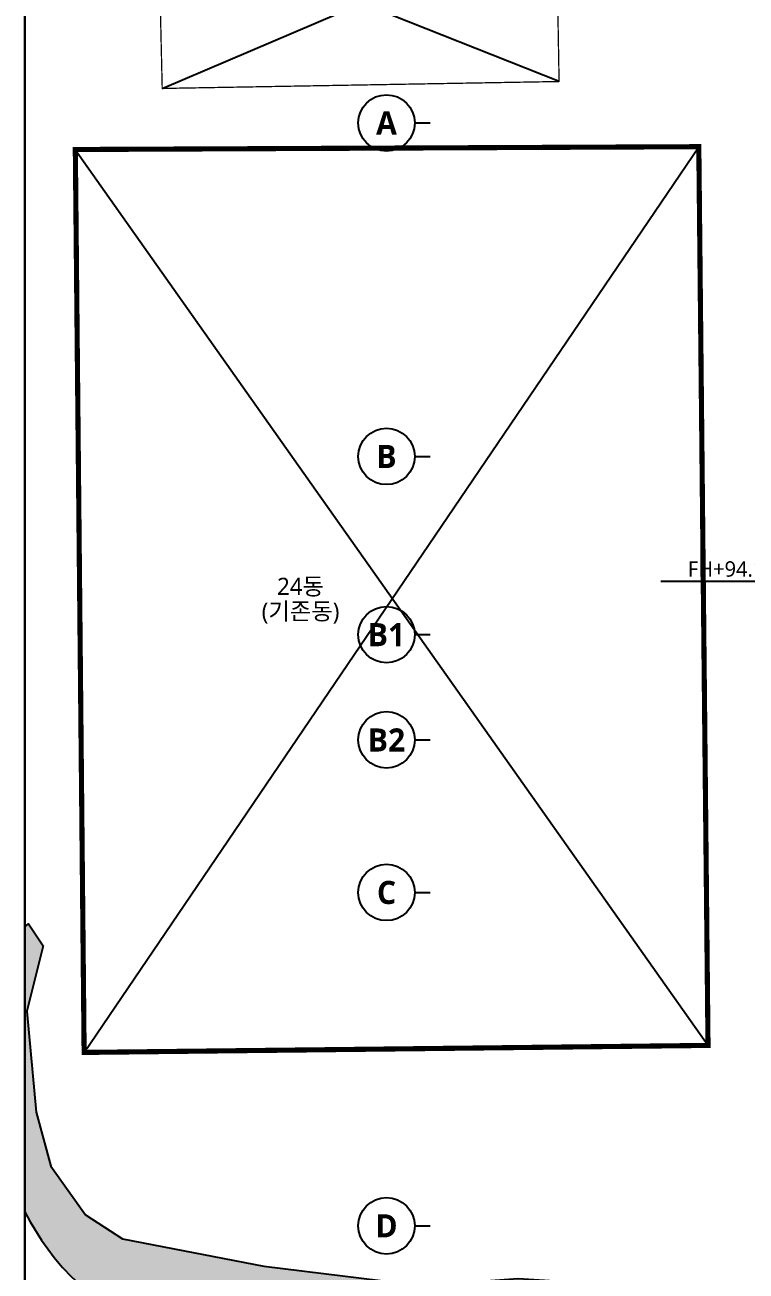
# Model space of a CAD drawing. Header units: millimetres. Extents: x 9 to 147, y 4 to 115.
# Drawn here: x 9.3 to 37.42, y 41.14 to 89.72 of the extents above; entities that cross this region are included whole.
import ezdxf
from ezdxf.enums import TextEntityAlignment as Align
from ezdxf.xclip import XClip

# ---------------------------------------------------------------- set-up
doc = ezdxf.new("R2010")
doc.units = ezdxf.units.MM
doc.header["$LTSCALE"] = 200
doc.layers.get('DEFPOINTS').update_dxf_attribs({"color": 137})
for name, color, linetype in [('SYM-BUB', 252, 'Continuous'), ('TEXT', 252, 'Continuous'), ('XR-현황측량도$0$경계석(33)', 252, 'Continuous'), ('XR-현황측량도$0$조경석해치(8)', 252, 'Continuous'), ('XR-현황측량도$0$조립식건물(40)', 252, 'Continuous'), ('XR-현황측량도$0$현황선', 252, 'Continuous')]:
    doc.layers.add(name, color=color, linetype=linetype)
doc.layers.add('SYM-LEVEL', color=252, linetype='Continuous', plot=False)
doc.styles.add('XR-PLAN$0$스타일2', font='malgunbd_0.ttf')
doc.styles.add('맑은고딕B', font='malgunbd_0.ttf')
doc.styles.add('스타일1', font='MALGUN_0.TTF')

# ---------------------------------------------------------------- blocks, each defined once
blk = doc.blocks.new('NEW_BUB')
at = {"layer": 'SYM-BUB'}
blk.add_line((0, 3), (0, 0), dxfattribs=at)
blk.add_circle((0, 8.5), 5.5, dxfattribs=at)
at = {"layer": 'SYM-BUB', "style": '맑은고딕B'}
blk.add_attdef('X', text='', height=4.5, dxfattribs=at).set_placement((0, 8.5), align=Align.MIDDLE)
blk = doc.blocks.new('LEVEL1')
at = {"layer": 'SYM-LEVEL'}
h = blk.add_hatch(color=256, dxfattribs=at)
edge = h.paths.add_edge_path()
edge.add_ellipse((4.87, 0), major_axis=(1.77, 1.77), ratio=1, start_angle=405, end_angle=495)
edge.add_line((2.37, 0), (4.87, 0))
edge.add_line((4.87, 0), (4.87, 2.5))
edge = h.paths.add_edge_path()
edge.add_ellipse((4.87, 0), major_axis=(1.77, 1.77), ratio=1, start_angle=225, end_angle=315)
edge.add_line((7.37, 0), (4.87, 0))
edge.add_line((4.87, 0), (4.87, -2.5))
for p, q in [((4.87, 4.87), (4.87, -4.87)), ((0, 0), (9.74, 0)), ((9.07, 0), (31.8, 0))]:
    blk.add_line(p, q, dxfattribs=at)
blk.add_ellipse((4.87, 0), major_axis=(1.77, 1.77), ratio=1, start_param=5.497787, end_param=11.780972, dxfattribs=at)
at = {"layer": 'SYM-LEVEL', "style": '스타일1'}
for tag, p in [('1층-바닥마감', (8.16, 1.11)), ('EL-+100', (8.16, -3.93))]:
    blk.add_attdef(tag, p, '', height=3, dxfattribs=at)
blk = doc.blocks.new('XR-현황측량도')
at = {"layer": 'XR-현황측량도$0$조경석해치(8)'}
h = blk.add_hatch(dxfattribs=at)
h.set_pattern_fill('GRAVEL', color=256, scale=2000)
h.set_pattern_definition([(228.012787504, (-215101560, -462994050.02), (-16000, -18000), [269.072, -26638.176094]), (184.969740728, (-215101740.01, -462994250.015), (24000, 2000), [461.736, -45711.8495225]), (132.510447078, (-215102200.01, -462994290.02), (20000, -22000), [325.576, -32232.065192]), (267.273689006, (-215102980.01, -462994790.02), (2000, 40000), [420.476, -41627.116083]), (292.833654178, (-215103000.01, -462995210.02), (-10000, 24000), [412.31, -40818.746256]), (357.273689006, (-215102840.01, -462995590.02), (-40000, 2000), [420.476, -41627.116083]), (37.694240467, (-215102420.01, -462995610.015), (-26000, -20000), [556.058, -55049.697098]), (72.255328375, (-215101980.01, -462995270.015), (14000, 44000), [524.976, -51972.642994]), (121.429565615, (-215101820.01, -462994770.02), (-16000, 26000), [421.9, -41768.1462195]), (175.23635831, (-215102040, -462994410.02), (22000, -2000), [481.664, -23601.5251576]), (222.397437798, (-215102520.01, -462994370.015), (-24000, -22000), [622.896, -61666.7500096]), (138.814074834, (-215101000, -462994810.02), (-14000, 12000), [212.602, -21047.6896255]), (171.46923439, (-215101160.01, -462994670.02), (26000, -4000), [404.474, -40043.022832]), (225, (-215101560, -462994610), (-2e-13, -2000), [282.842, -2545.585125]), (203.198590514, (-215101700, -462994370.02), (10000, 4000), [152.316, -15079.230212]), (291.80140949, (-215101840, -462994430), (-2000, 6000), [215.406, -10554.923614]), (30.96375653, (-215101760, -462994630), (6000, 4000), [349.858, -11312.04579]), (161.56505118, (-215101460, -462994450), (4000, -2000), [252.982, -6071.57332]), (16.389540334, (-215103000.01, -462994430.02), (20000, 6000), [354.4, -35085.690293]), (70.346175942, (-215102660.01, -462994330.02), (-8000.000000002, -22000.000000007), [297.322, -29434.815495]), (293.198590514, (-215101460, -462994050.02), (-4000, 10000), [304.63, -14926.916212]), (343.610459666, (-215101340.01, -462994330.02), (-20000, 6000), [354.4, -35085.690293]), (339.44395478, (-215103000, -462995670.02), (-10000, 4000), [341.76, -16746.247491]), (294.77514057, (-215102680.01, -462995790.02), (-10000, 22000), [286.356, -28349.2861266]), (66.801409486, (-215101440, -462996050.02), (4000, 10000), [304.63, -14926.916212]), (17.354024636, (-215101320.01, -462995770.02), (-26000, -8000), [335.262, -33190.8472285]), (69.44395478, (-215102420, -462996050.02), (-4000, -10000), [170.88, -16917.127491]), (101.30993247, (-215101560, -462996050), (-2000, 8000), [101.98, -10096.059027]), (165.96375653, (-215101580, -462995950), (6000, -2000), [412.31, -7833.901251]), (186.009005957, (-215101980.01, -462995850.02), (20000, 2000), [382.1, -37827.846349]), (303.69006753, (-215101760, -462994810), (-2000, 4000), [288.444, -6922.658551]), (353.157226587, (-215101600.01, -462995050.015), (34000, -4000), [503.588, -49855.125248]), (60.9453959, (-215101100, -462995110.02), (-8000, -14000), [205.912, -20385.348282]), (90, (-215101000, -462994930), (-2000, 2000), [120, -1880]), (120.256437164, (-215102020, -462995790.02), (8000, -14000), [277.848, -27507.039979]), (48.012787504, (-215102160, -462995550.02), (16000, 18000), [538.144, -26369.104094]), (2e-15, (-215101800, -462995150), (2000, 2000), [520, -1480]), (325.30484647, (-215101280.01, -462995150.02), (20000, -14000), [316.228, -31306.548602]), (254.0546041, (-215101020, -462995330.02), (-2000, -8000), [291.204, -14269.0157786]), (207.645975364, (-215101100.01, -462995610.015), (-38000, -20000), [474.13, -46938.9483645]), (175.42607874, (-215101520.01, -462995830.015), (-26000, 2000), [501.598, -49658.146816])])
h.paths.add_polyline_path([(90621, 77728), (89171, 78664), (87827, 80567), (87251, 82673), (86890, 86614), (87518, 89155), (86953, 90013), (85406, 88806), (85421, 84982), (85507, 82729, 0.065565), (86283, 79897, 0.069065), (87949, 77003, 0.113814), (91117, 74545, 0.13394), (93095, 74047), (94071, 74047), (99828, 74046), (108550, 74046), (116948, 74022), (116572, 75094), (111765, 75820), (106047, 76180), (102265, 75918), (96133, 76660)])
at = {"layer": 'XR-현황측량도$0$경계석(33)'}
blk.add_lwpolyline([(86283, 79897, 0.069065), (87949, 77003, 0.113814), (91117, 74545, 0.13394), (93095, 74047), (94071, 74047), (99828, 74046), (108550, 74046), (116948, 74022), (126987, 74021), (128740, 73975), (135159, 74063), (143027, 74044), (151690, 74037)], format="xyb", dxfattribs=at)
at = {"layer": 'XR-현황측량도$0$조경석해치(8)'}
blk.add_lwpolyline([(85406, 88806), (86953, 90013), (87518, 89155), (86890, 86614), (87251, 82673), (87827, 80567), (89171, 78664), (90621, 77728), (96133, 76660), (102265, 75918), (106047, 76180), (111765, 75820), (116572, 75094), (116948, 74022)], dxfattribs=at)
at = {"layer": 'XR-현황측량도$0$조립식건물(40)', "const_width": 200}
blk.add_lwpolyline([(89119, 84999), (113449, 85273), (113090, 120314), (88776, 120204), (89119, 84999)], dxfattribs=at)
at = {"layer": 'XR-현황측량도$0$조립식건물(40)'}
for points in [[(88776, 120204), (113449, 85273)], [(89119, 84999), (113090, 120314)]]:
    blk.add_lwpolyline(points, dxfattribs=at)
at = {"layer": 'XR-현황측량도$0$현황선', "ltscale": 3, "const_width": 50}
blk.add_lwpolyline([(92164, 122585), (107641, 122855), (107531, 129147), (92015, 129058)], close=True, dxfattribs=at)
at = {"layer": 'XR-현황측량도$0$현황선'}
for points in [[(107641, 122855), (92015, 129058)], [(92164, 122585), (107531, 129147)]]:
    blk.add_lwpolyline(points, dxfattribs=at)
blk = doc.blocks.new('XR-PLAN$0$DEF-AXIS')
blk.add_line((0, 600), (0, 0))
blk.add_circle((0, 1700), 1100)
at = {"style": 'XR-PLAN$0$스타일2'}
blk.add_attdef('X', text='', height=900, dxfattribs=at).set_placement((0, 1700), align=Align.MIDDLE)

msp = doc.modelspace()

# ---------------------------------------------------------------- linework, layer by layer
at = {"layer": 'DEFPOINTS'}
msp.add_lwpolyline([(11.266, 84.834), (35.58, 84.976), (35.938, 49.934), (11.608, 49.661)], close=True, dxfattribs=at)

# ---------------------------------------------------------------- block references
ref = msp.add_blockref('XR-현황측량도', (-77.51, -35.338), dxfattribs=dict(xscale=0.001, yscale=0.001, zscale=0.001))
XClip(ref).set_block_clipping_path([(86810.4680804907, 39538.2997129494), (224210.4680804907, 149938.2997129495)])
ref = msp.add_blockref('XR-PLAN$0$DEF-AXIS', (25.1, 85.9), dxfattribs=dict(at, xscale=0.001000000000000001, yscale=0.001000000000000001, zscale=0.001000000000000001, rotation=90))
ref.add_attrib('X', 'A', dxfattribs={"layer": '0', "height": 0.9, "style": 'XR-PLAN$0$스타일2'}).set_placement((23.4, 85.9), align=Align.MIDDLE)
ref = msp.add_blockref('XR-PLAN$0$DEF-AXIS', (25.1, 72.9), dxfattribs=dict(at, xscale=0.001000000000000001, yscale=0.001000000000000001, zscale=0.001000000000000001, rotation=90))
ref.add_attrib('X', 'B', dxfattribs={"layer": '0', "height": 0.9, "style": 'XR-PLAN$0$스타일2'}).set_placement((23.4, 72.9), align=Align.MIDDLE)
ref = msp.add_blockref('XR-PLAN$0$DEF-AXIS', (25.1, 65.95), dxfattribs=dict(at, xscale=0.001000000000000001, yscale=0.001000000000000001, zscale=0.001000000000000001, rotation=90))
ref.add_attrib('X', 'B1', dxfattribs={"layer": '0', "height": 0.9, "style": 'XR-PLAN$0$스타일2'}).set_placement((23.4, 65.95), align=Align.MIDDLE)
ref = msp.add_blockref('XR-PLAN$0$DEF-AXIS', (25.1, 61.85), dxfattribs=dict(at, xscale=0.001000000000000001, yscale=0.001000000000000001, zscale=0.001000000000000001, rotation=90))
ref.add_attrib('X', 'B2', dxfattribs={"layer": '0', "height": 0.9, "style": 'XR-PLAN$0$스타일2'}).set_placement((23.4, 61.85), align=Align.MIDDLE)
ref = msp.add_blockref('XR-PLAN$0$DEF-AXIS', (25.1, 55.9), dxfattribs=dict(at, xscale=0.001000000000000001, yscale=0.001000000000000001, zscale=0.001000000000000001, rotation=90))
ref.add_attrib('X', 'C', dxfattribs={"layer": '0', "height": 0.9, "style": 'XR-PLAN$0$스타일2'}).set_placement((23.4, 55.9), align=Align.MIDDLE)
ref = msp.add_blockref('XR-PLAN$0$DEF-AXIS', (25.1, 42.9), dxfattribs=dict(at, xscale=0.001000000000000001, yscale=0.001000000000000001, zscale=0.001000000000000001, rotation=90))
ref.add_attrib('X', 'D', dxfattribs={"layer": '0', "height": 0.9, "style": 'XR-PLAN$0$스타일2'}).set_placement((23.4, 42.9), align=Align.MIDDLE)
at = {"layer": 'SYM-BUB'}
ref = msp.add_blockref('NEW_BUB', (25.1, 85.9), dxfattribs=dict(at, xscale=0.2000000000000001, yscale=0.2000000000000001, zscale=0.2000000000000001, rotation=90))
ref.add_attrib('X', 'A', dxfattribs={"height": 0.9, "style": '맑은고딕B'}).set_placement((23.4, 85.9), align=Align.MIDDLE)
ref = msp.add_blockref('NEW_BUB', (25.1, 72.9), dxfattribs=dict(at, xscale=0.2000000000000001, yscale=0.2000000000000001, zscale=0.2000000000000001, rotation=90))
ref.add_attrib('X', 'B', dxfattribs={"height": 0.9, "style": '맑은고딕B'}).set_placement((23.4, 72.9), align=Align.MIDDLE)
ref = msp.add_blockref('NEW_BUB', (25.1, 65.95), dxfattribs=dict(at, xscale=0.2000000000000001, yscale=0.2000000000000001, zscale=0.2000000000000001, rotation=90))
ref.add_attrib('X', 'B1', dxfattribs={"height": 0.9, "style": '맑은고딕B'}).set_placement((23.4, 65.95), align=Align.MIDDLE)
ref = msp.add_blockref('NEW_BUB', (25.1, 61.85), dxfattribs=dict(at, xscale=0.2000000000000001, yscale=0.2000000000000001, zscale=0.2000000000000001, rotation=90))
ref.add_attrib('X', 'B2', dxfattribs={"height": 0.9, "style": '맑은고딕B'}).set_placement((23.4, 61.85), align=Align.MIDDLE)
ref = msp.add_blockref('NEW_BUB', (25.1, 55.9), dxfattribs=dict(at, xscale=0.2000000000000001, yscale=0.2000000000000001, zscale=0.2000000000000001, rotation=90))
ref.add_attrib('X', 'C', dxfattribs={"height": 0.9, "style": '맑은고딕B'}).set_placement((23.4, 55.9), align=Align.MIDDLE)
ref = msp.add_blockref('NEW_BUB', (25.1, 42.9), dxfattribs=dict(at, xscale=0.2000000000000001, yscale=0.2000000000000001, zscale=0.2000000000000001, rotation=90))
ref.add_attrib('X', 'D', dxfattribs={"height": 0.9, "style": '맑은고딕B'}).set_placement((23.4, 42.9), align=Align.MIDDLE)
at = {"layer": 'SYM-LEVEL'}
ref = msp.add_blockref('LEVEL1', (40.456, 68.026), dxfattribs=dict(at, xscale=0.2000000000000001, yscale=0.2000000000000001, zscale=0.2000000000000001, rotation=180))
ref.add_attrib('EL-+100', 'FH+94.10', (35.153, 68.212), dxfattribs={"height": 0.6, "style": '스타일1'})

# ---------------------------------------------------------------- next in the draw order: wipeouts: each hides what was drawn before it
msp.add_wipeout([(18.149, 68.483), (18.149, 66.171), (21.951, 66.171), (21.951, 68.483)])

# ---------------------------------------------------------------- next in the draw order: linework, layer by layer
msp.add_lwpolyline([(9.3, 114.6), (146.7, 114.6), (146.7, 4.2), (9.3, 4.2)], close=True)

# ---------------------------------------------------------------- next in the draw order: texts
at = {"layer": 'TEXT', "style": '스타일1'}
for s, p in [('24동', (20.049, 67.836)), ('(기존동)', (20.049, 66.865))]:
    msp.add_text(s, height=0.6667, dxfattribs=at).set_placement(p, align=Align.MIDDLE_CENTER)

doc.saveas('drawing.dxf')
